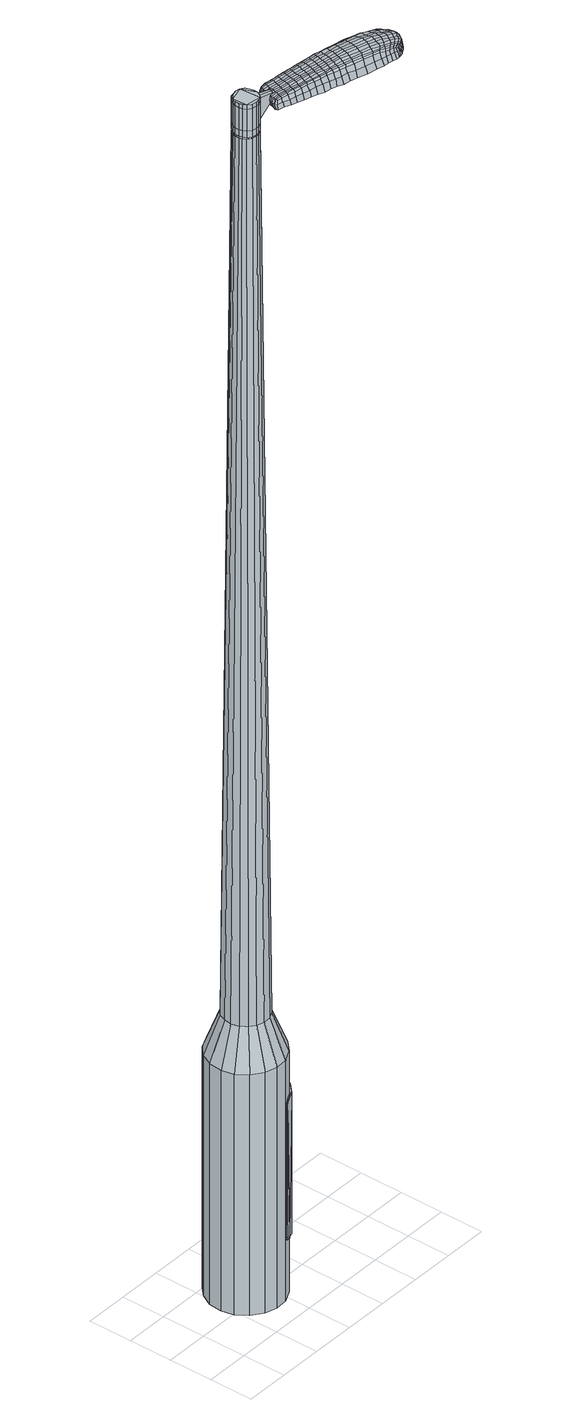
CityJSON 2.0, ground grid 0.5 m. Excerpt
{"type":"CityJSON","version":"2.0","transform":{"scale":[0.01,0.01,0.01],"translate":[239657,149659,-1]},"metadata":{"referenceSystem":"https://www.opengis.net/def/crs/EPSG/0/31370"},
"CityObjects":{
"object1":{"type":"GenericCityObject","attributes":{"cluster":911,"mean_distance_to_centroid":0.305,"new_centroid_x":239657.83,"new_centroid_y":149659.65,"mean_distance_to_camera":20.76,"H1":17.55,"H2":17.34,"Z_final":115.8,"cluster2":-1,"proj_x":239656.59,"proj_y":149664.09,"id_line":44077,"bearing_l":254.37,"distance":4.6,"orientation":"left","G_obj":344.37},"geometry":[{"type":"MultiSurface","lod":"2","boundaries":[[[0,1,2,3]],[[1,4,5,2]],[[4,6,7,5]],[[6,8,9,7]],[[8,10,11,9]],[[10,12,13,11]],[[12,14,15,13]],[[14,16,17,15]],[[16,18,19,17]],[[18,20,21,19]],[[20,22,23,21]],[[22,24,25,23]],[[24,26,27,25]],[[26,28,29,27]],[[28,30,31,29]],[[30,32,33,31]],[[32,34,35,33]],[[34,0,3,35]],[[36,37,38,39]],[[38,40,41,42]],[[41,43,42]],[[42,44,45,46]],[[45,47,46]],[[46,48,49,50]],[[49,51,50]],[[42,46,50,38]],[[50,52,39,38]],[[53,36,39]],[[2,5,7,35]],[[7,9,11,15]],[[11,13,15]],[[15,17,19,23]],[[19,21,23]],[[23,25,27,31]],[[27,29,31]],[[15,23,31,7]],[[31,33,35,7]],[[3,2,35]],[[1,0,54,55]],[[0,34,56,54]],[[34,32,57,56]],[[32,30,58,57]],[[30,28,59,58]],[[28,26,60,59]],[[26,24,61,60]],[[24,22,62,61]],[[22,20,63,62]],[[20,18,64,63]],[[18,16,65,64]],[[16,14,66,65]],[[14,12,67,66]],[[12,10,68,67]],[[10,8,69,68]],[[8,6,70,69]],[[6,4,71,70]],[[4,1,55,71]],[[55,54,72,73]],[[54,56,74,72]],[[56,57,75,74]],[[57,58,76,75]],[[58,59,77,76]],[[59,60,78,77]],[[60,61,79,78]],[[61,62,80,79]],[[62,63,81,80]],[[63,64,82,81]],[[64,65,83,82]],[[65,66,84,83]],[[66,67,85,84]],[[67,68,86,85]],[[68,69,87,86]],[[69,70,88,87]],[[70,71,89,88]],[[71,55,73,89]],[[90,91,92,93]],[[74,94,91,90]],[[75,95,94,74]],[[96,97,95,75]],[[98,99,97,96]],[[100,101,99,98]],[[79,102,101,100]],[[103,104,102,79]],[[105,106,104,103]],[[107,108,106,105]],[[83,109,108,107]],[[84,110,109,83]],[[111,112,110,84]],[[113,114,112,111]],[[115,116,114,113]],[[117,118,116,115]],[[119,120,118,117]],[[93,92,120,119]],[[121,122,123,124]],[[125,121,124,126]],[[127,125,126,128]],[[129,127,128,130]],[[131,129,130,132]],[[133,131,132,134]],[[135,133,134,136]],[[137,135,136,138]],[[139,137,138,140]],[[141,139,140,142]],[[143,141,142,144]],[[145,143,144,146]],[[147,145,146,148]],[[149,147,148,150]],[[151,149,150,152]],[[153,151,152,154]],[[73,72,90,93]],[[72,74,90]],[[76,96,75]],[[76,77,98,96]],[[77,78,100,98]],[[78,79,100]],[[80,103,79]],[[80,81,105,103]],[[81,82,107,105]],[[82,83,107]],[[85,111,84]],[[85,86,113,111]],[[86,87,115,113]],[[87,88,117,115]],[[88,89,119,117]],[[89,73,93,119]],[[155,156,92,91]],[[156,157,120,92]],[[157,158,118,120]],[[158,159,116,118]],[[159,160,114,116]],[[160,161,112,114]],[[161,110,112]],[[162,108,109]],[[162,163,106,108]],[[163,164,104,106]],[[164,102,104]],[[165,101,102]],[[165,166,99,101]],[[166,167,97,99]],[[167,95,97]],[[155,91,94]],[[39,52,153,168]],[[156,155,169,154]],[[53,39,168,122]],[[155,94,123,169]],[[36,53,122,121]],[[94,95,124,123]],[[37,36,121,125]],[[95,167,126,124]],[[38,37,125,127]],[[167,166,128,126]],[[40,38,127,129]],[[166,165,130,128]],[[41,40,129,131]],[[165,102,132,130]],[[43,41,131,133]],[[102,164,134,132]],[[42,43,133,135]],[[164,163,136,134]],[[44,42,135,137]],[[163,162,138,136]],[[45,44,137,139]],[[162,109,140,138]],[[47,45,139,141]],[[109,110,142,140]],[[46,47,141,143]],[[110,161,144,142]],[[48,46,143,145]],[[161,160,146,144]],[[49,48,145,147]],[[160,159,148,146]],[[51,49,147,149]],[[159,158,150,148]],[[50,51,149,151]],[[158,157,152,150]],[[52,50,151,153]],[[157,156,154,152]],[[153,154,170,171]],[[154,169,172,170]],[[169,123,173,172]],[[123,122,174,173]],[[122,168,175,174]],[[168,153,171,175]],[[176,177,178,179]],[[180,176,179,181]],[[176,180,182,183]],[[177,176,183,184]],[[185,186,187,188]],[[189,185,188,190]],[[185,189,191,192]],[[186,185,192,193]],[[194,195,196,197]],[[198,194,197,199]],[[194,198,200,201]],[[195,194,201,202]],[[203,204,205,206]],[[207,203,206,208]],[[203,207,209,210]],[[204,203,210,211]],[[212,213,214,215]],[[216,212,215,217]],[[212,216,218,219]],[[213,212,219,220]],[[221,222,223,224]],[[225,221,224,226]],[[221,225,227,228]],[[222,221,228,229]],[[230,231,232,233]],[[222,230,233,223]],[[230,222,229,234]],[[231,230,234,235]],[[236,237,238,239]],[[231,236,239,232]],[[236,231,235,240]],[[237,236,240,241]],[[242,180,181,243]],[[237,242,243,238]],[[242,237,241,244]],[[180,242,244,182]],[[245,246,247,248]],[[249,245,248,250]],[[245,249,251,252]],[[246,245,252,253]],[[254,255,256,257]],[[246,254,257,247]],[[254,246,253,258]],[[255,254,258,259]],[[260,261,262,263]],[[255,260,263,256]],[[260,255,259,264]],[[261,260,264,265]],[[266,267,268,269]],[[261,266,269,262]],[[266,261,265,270]],[[267,266,270,271]],[[272,177,184,273]],[[267,272,273,268]],[[272,267,271,274]],[[177,272,274,178]],[[275,276,277,278]],[[279,275,278,280]],[[275,279,281,282]],[[276,275,282,283]],[[284,285,286,287]],[[276,284,287,277]],[[284,276,283,288]],[[285,284,288,289]],[[290,291,292,293]],[[285,290,293,286]],[[290,285,289,294]],[[291,290,294,295]],[[296,189,190,297]],[[291,296,297,292]],[[296,291,295,298]],[[189,296,298,191]],[[299,300,301,302]],[[303,299,302,304]],[[299,303,305,306]],[[300,299,306,307]],[[308,309,310,311]],[[300,308,311,301]],[[308,300,307,312]],[[309,308,312,313]],[[314,315,316,317]],[[309,314,317,310]],[[314,309,313,318]],[[315,314,318,319]],[[320,321,322,323]],[[315,320,323,316]],[[320,315,319,324]],[[321,320,324,325]],[[326,186,193,327]],[[321,326,327,322]],[[326,321,325,328]],[[186,326,328,187]],[[329,215,214,330]],[[331,329,330,332]],[[329,331,333,334]],[[215,329,334,217]],[[335,331,332,336]],[[337,335,336,338]],[[335,337,339,340]],[[331,335,340,333]],[[341,337,338,342]],[[343,341,342,344]],[[341,343,345,346]],[[337,341,346,339]],[[347,343,344,348]],[[349,347,348,350]],[[347,349,351,352]],[[343,347,352,345]],[[353,349,350,354]],[[204,353,354,205]],[[353,204,211,355]],[[349,353,355,351]],[[356,357,202,201]],[[358,356,201,200]],[[356,358,359,360]],[[357,356,360,361]],[[362,363,361,360]],[[364,362,360,359]],[[362,364,365,366]],[[363,362,366,367]],[[368,369,367,366]],[[370,368,366,365]],[[368,370,371,372]],[[369,368,372,373]],[[374,375,373,372]],[[376,374,372,371]],[[374,376,209,207]],[[375,374,207,208]],[[377,378,379,380]],[[279,377,380,281]],[[377,279,280,381]],[[378,377,381,382]],[[383,198,199,384]],[[378,383,384,379]],[[383,378,382,385]],[[198,383,385,200]],[[386,387,388,389]],[[225,386,389,227]],[[386,225,226,390]],[[387,386,390,391]],[[392,393,394,395]],[[387,392,395,388]],[[392,387,391,396]],[[393,392,396,397]],[[398,195,202,399]],[[393,398,399,394]],[[398,393,397,400]],[[195,398,400,196]],[[401,402,403,404]],[[183,401,404,184]],[[401,183,182,405]],[[402,401,405,406]],[[407,408,409,410]],[[402,407,410,403]],[[407,402,406,411]],[[408,407,411,412]],[[413,206,205,414]],[[408,413,414,409]],[[413,408,412,415]],[[206,413,415,208]],[[416,417,418,419]],[[188,416,419,190]],[[416,188,187,420]],[[417,416,420,421]],[[422,210,209,423]],[[417,422,423,418]],[[422,417,421,424]],[[210,422,424,211]],[[425,426,427,428]],[[303,425,428,305]],[[425,303,304,429]],[[426,425,429,430]],[[431,216,217,432]],[[426,431,432,427]],[[431,426,430,433]],[[216,431,433,218]],[[434,435,436,437]],[[249,434,437,251]],[[434,249,250,438]],[[435,434,438,439]],[[440,441,442,443]],[[435,440,443,436]],[[440,435,439,444]],[[441,440,444,445]],[[446,213,220,447]],[[441,446,447,442]],[[446,441,445,448]],[[213,446,448,214]],[[449,450,439,438]],[[248,449,438,250]],[[449,248,247,451]],[[450,449,451,452]],[[453,454,445,444]],[[450,453,444,439]],[[453,450,452,455]],[[454,453,455,456]],[[457,330,214,448]],[[454,457,448,445]],[[457,454,456,458]],[[330,457,458,332]],[[459,460,461,462]],[[306,459,462,307]],[[459,306,305,428]],[[460,459,428,427]],[[463,334,333,464]],[[460,463,464,461]],[[463,460,427,432]],[[334,463,432,217]],[[465,466,452,451]],[[257,465,451,247]],[[465,257,256,467]],[[466,465,467,468]],[[469,470,456,455]],[[466,469,455,452]],[[469,466,468,471]],[[470,469,471,472]],[[473,336,332,458]],[[470,473,458,456]],[[473,470,472,474]],[[336,473,474,338]],[[475,476,477,478]],[[312,475,478,313]],[[475,312,307,462]],[[476,475,462,461]],[[479,340,339,480]],[[476,479,480,477]],[[479,476,461,464]],[[340,479,464,333]],[[481,482,468,467]],[[263,481,467,256]],[[481,263,262,483]],[[482,481,483,484]],[[485,486,472,471]],[[482,485,471,468]],[[485,482,484,487]],[[486,485,487,488]],[[489,342,338,474]],[[486,489,474,472]],[[489,486,488,490]],[[342,489,490,344]],[[491,492,493,494]],[[318,491,494,319]],[[491,318,313,478]],[[492,491,478,477]],[[495,346,345,496]],[[492,495,496,493]],[[495,492,477,480]],[[346,495,480,339]],[[497,498,484,483]],[[269,497,483,262]],[[497,269,268,499]],[[498,497,499,500]],[[501,502,488,487]],[[498,501,487,484]],[[501,498,500,503]],[[502,501,503,504]],[[505,348,344,490]],[[502,505,490,488]],[[505,502,504,506]],[[348,505,506,350]],[[507,508,509,510]],[[324,507,510,325]],[[507,324,319,494]],[[508,507,494,493]],[[511,352,351,512]],[[508,511,512,509]],[[511,508,493,496]],[[352,511,496,345]],[[513,514,500,499]],[[273,513,499,268]],[[513,273,184,404]],[[514,513,404,403]],[[515,516,504,503]],[[514,515,503,500]],[[515,514,403,410]],[[516,515,410,409]],[[517,354,350,506]],[[516,517,506,504]],[[517,516,409,414]],[[354,517,414,205]],[[518,519,421,420]],[[328,518,420,187]],[[518,328,325,510]],[[519,518,510,509]],[[520,355,211,424]],[[519,520,424,421]],[[520,519,509,512]],[[355,520,512,351]],[[521,522,382,381]],[[278,521,381,280]],[[521,278,277,523]],[[522,521,523,524]],[[525,358,200,385]],[[522,525,385,382]],[[525,522,524,526]],[[358,525,526,359]],[[527,528,529,530]],[[228,527,530,229]],[[527,228,227,389]],[[528,527,389,388]],[[531,532,533,534]],[[528,531,534,529]],[[531,528,388,395]],[[532,531,395,394]],[[535,357,361,536]],[[532,535,536,533]],[[535,532,394,399]],[[357,535,399,202]],[[537,538,524,523]],[[287,537,523,277]],[[537,287,286,539]],[[538,537,539,540]],[[541,364,359,526]],[[538,541,526,524]],[[541,538,540,542]],[[364,541,542,365]],[[543,544,545,546]],[[234,543,546,235]],[[543,234,229,530]],[[544,543,530,529]],[[547,548,549,550]],[[544,547,550,545]],[[547,544,529,534]],[[548,547,534,533]],[[551,363,367,552]],[[548,551,552,549]],[[551,548,533,536]],[[363,551,536,361]],[[553,554,540,539]],[[293,553,539,286]],[[553,293,292,555]],[[554,553,555,556]],[[557,370,365,542]],[[554,557,542,540]],[[557,554,556,558]],[[370,557,558,371]],[[559,560,561,562]],[[240,559,562,241]],[[559,240,235,546]],[[560,559,546,545]],[[563,564,565,566]],[[560,563,566,561]],[[563,560,545,550]],[[564,563,550,549]],[[567,369,373,568]],[[564,567,568,565]],[[567,564,549,552]],[[369,567,552,367]],[[569,570,556,555]],[[297,569,555,292]],[[569,297,190,419]],[[570,569,419,418]],[[571,376,371,558]],[[570,571,558,556]],[[571,570,418,423]],[[376,571,423,209]],[[572,573,406,405]],[[244,572,405,182]],[[572,244,241,562]],[[573,572,562,561]],[[574,575,412,411]],[[573,574,411,406]],[[574,573,561,566]],[[575,574,566,565]],[[576,375,208,415]],[[575,576,415,412]],[[576,575,565,568]],[[375,576,568,373]],[[577,578,579,580]],[[580,579,581,582]],[[583,581,579,584]],[[584,579,578,585]],[[586,587,588,589]],[[589,588,590,591]],[[592,590,588,593]],[[593,588,587,594]],[[595,596,597,598]],[[598,597,599,600]],[[601,599,597,602]],[[602,597,596,603]],[[604,605,606,607]],[[607,606,608,609]],[[610,608,606,611]],[[611,606,605,612]],[[613,614,615,616]],[[616,615,617,618]],[[619,617,615,620]],[[620,615,614,621]],[[622,623,624,625]],[[625,624,626,627]],[[628,626,624,629]],[[629,624,623,630]],[[631,632,633,634]],[[634,633,623,622]],[[630,623,633,635]],[[635,633,632,636]],[[637,638,639,640]],[[640,639,632,631]],[[636,632,639,641]],[[641,639,638,642]],[[582,581,643,644]],[[644,643,638,637]],[[642,638,643,645]],[[645,643,581,583]],[[646,647,648,649]],[[649,648,650,651]],[[652,650,648,653]],[[653,648,647,654]],[[655,656,657,658]],[[658,657,647,646]],[[654,647,657,659]],[[659,657,656,660]],[[661,662,663,664]],[[664,663,656,655]],[[660,656,663,665]],[[665,663,662,666]],[[667,668,669,670]],[[670,669,662,661]],[[666,662,669,671]],[[671,669,668,672]],[[585,578,673,674]],[[674,673,668,667]],[[672,668,673,675]],[[675,673,578,577]],[[676,677,678,679]],[[679,678,680,681]],[[682,680,678,683]],[[683,678,677,684]],[[685,686,687,688]],[[688,687,677,676]],[[684,677,687,689]],[[689,687,686,690]],[[691,692,693,694]],[[694,693,686,685]],[[690,686,693,695]],[[695,693,692,696]],[[591,590,697,698]],[[698,697,692,691]],[[696,692,697,699]],[[699,697,590,592]],[[700,701,702,703]],[[703,702,704,705]],[[706,704,702,707]],[[707,702,701,708]],[[709,710,711,712]],[[712,711,701,700]],[[708,701,711,713]],[[713,711,710,714]],[[715,716,717,718]],[[718,717,710,709]],[[714,710,717,719]],[[719,717,716,720]],[[721,722,723,724]],[[724,723,716,715]],[[720,716,723,725]],[[725,723,722,726]],[[594,587,727,728]],[[728,727,722,721]],[[726,722,727,729]],[[729,727,587,586]],[[613,616,730,731]],[[731,730,732,733]],[[734,732,730,174]],[[174,730,616,618]],[[733,732,735,736]],[[736,735,737,738]],[[739,737,735,740]],[[740,735,732,734]],[[738,737,741,742]],[[742,741,743,744]],[[745,743,741,746]],[[746,741,737,739]],[[744,743,747,748]],[[748,747,749,750]],[[751,749,747,752]],[[752,747,743,745]],[[750,749,753,754]],[[754,753,605,604]],[[612,605,753,755]],[[755,753,749,751]],[[603,756,757,602]],[[602,757,758,601]],[[759,758,757,760]],[[760,757,756,761]],[[761,762,763,760]],[[760,763,764,759]],[[765,764,763,766]],[[766,763,762,767]],[[767,768,769,766]],[[766,769,770,765]],[[771,770,769,772]],[[772,769,768,773]],[[773,774,775,772]],[[772,775,776,771]],[[610,776,775,608]],[[608,775,774,609]],[[777,778,779,780]],[[780,779,680,682]],[[681,680,779,781]],[[781,779,778,782]],[[600,599,783,784]],[[784,783,778,777]],[[782,778,783,785]],[[785,783,599,601]],[[786,787,788,789]],[[789,788,626,628]],[[627,626,788,790]],[[790,788,787,791]],[[792,793,794,795]],[[795,794,787,786]],[[791,787,794,796]],[[796,794,793,797]],[[603,596,798,799]],[[799,798,793,792]],[[797,793,798,800]],[[800,798,596,595]],[[801,802,803,804]],[[804,803,584,585]],[[583,584,803,805]],[[805,803,802,806]],[[807,808,809,810]],[[810,809,802,801]],[[806,802,809,811]],[[811,809,808,812]],[[604,607,813,814]],[[814,813,808,807]],[[812,808,813,815]],[[815,813,607,609]],[[816,817,818,819]],[[819,818,589,591]],[[586,589,818,820]],[[820,818,817,821]],[[610,611,822,823]],[[823,822,817,816]],[[821,817,822,824]],[[824,822,611,612]],[[825,826,827,828]],[[828,827,704,706]],[[705,704,827,829]],[[829,827,826,830]],[[618,617,831,832]],[[832,831,826,825]],[[830,826,831,833]],[[833,831,617,619]],[[834,835,650,836]],[[836,650,652]],[[651,650,837]],[[837,650,835,838]],[[839,840,841,842]],[[842,841,835,834]],[[838,835,841,843]],[[843,841,840,844]],[[621,614,845,846]],[[846,845,840,839]],[[844,840,845,847]],[[847,845,614,613]],[[838,848,849,837]],[[837,849,649,651]],[[646,649,849,850]],[[850,849,848,851]],[[844,852,853,843]],[[843,853,848,838]],[[851,848,853,854]],[[854,853,852,855]],[[613,731,856,847]],[[847,856,852,844]],[[855,852,856,857]],[[857,856,731,733]],[[858,859,860,861]],[[861,860,707,708]],[[706,707,860,828]],[[828,860,859,825]],[[734,174,862,863]],[[863,862,859,858]],[[825,859,862,832]],[[832,862,174,618]],[[851,864,850]],[[850,864,658,646]],[[655,658,864,865]],[[865,864,866]],[[855,867,868,854]],[[854,868,864,851]],[[866,864,868,869]],[[869,868,867,870]],[[733,736,871,857]],[[857,871,867,855]],[[870,867,871,872]],[[872,871,736,738]],[[873,874,875,876]],[[876,875,713,714]],[[708,713,875,861]],[[861,875,874,858]],[[739,740,877,878]],[[878,877,874,873]],[[858,874,877,863]],[[863,877,740,734]],[[866,879,880,865]],[[865,880,664,655]],[[661,664,880,881]],[[881,880,879,882]],[[870,883,884,869]],[[869,884,879,866]],[[882,879,884,885]],[[885,884,883,886]],[[738,742,887,872]],[[872,887,883,870]],[[886,883,887,888]],[[888,887,742,744]],[[889,890,891,892]],[[892,891,719,720]],[[714,719,891,876]],[[876,891,890,873]],[[745,746,893,894]],[[894,893,890,889]],[[873,890,893,878]],[[878,893,746,739]],[[882,895,896,881]],[[881,896,670,661]],[[667,670,896,897]],[[897,896,895,898]],[[886,899,900,885]],[[885,900,895,882]],[[898,895,900,901]],[[901,900,899,902]],[[744,748,903,888]],[[888,903,899,886]],[[902,899,903,904]],[[904,903,748,750]],[[905,906,907,908]],[[908,907,725,726]],[[720,725,907,892]],[[892,907,906,889]],[[751,752,909,910]],[[910,909,906,905]],[[889,906,909,894]],[[894,909,752,745]],[[898,911,912,897]],[[897,912,674,667]],[[585,674,912,804]],[[804,912,911,801]],[[902,913,914,901]],[[901,914,911,898]],[[801,911,914,810]],[[810,914,913,807]],[[750,754,915,904]],[[904,915,913,902]],[[807,913,915,814]],[[814,915,754,604]],[[821,916,917,820]],[[820,917,729,586]],[[726,729,917,908]],[[908,917,916,905]],[[612,755,918,824]],[[824,918,916,821]],[[905,916,918,910]],[[910,918,755,751]],[[782,919,920,781]],[[781,920,679,681]],[[676,679,920,921]],[[921,920,919,922]],[[601,758,923,785]],[[785,923,919,782]],[[922,919,923,924]],[[924,923,758,759]],[[925,926,927,928]],[[928,927,629,630]],[[628,629,927,789]],[[789,927,926,786]],[[929,930,931,932]],[[932,931,926,925]],[[786,926,931,795]],[[795,931,930,792]],[[761,756,933,934]],[[934,933,930,929]],[[792,930,933,799]],[[799,933,756,603]],[[922,935,936,921]],[[921,936,688,676]],[[685,688,936,937]],[[937,936,935,938]],[[759,764,939,924]],[[924,939,935,922]],[[938,935,939,940]],[[940,939,764,765]],[[941,942,943,944]],[[944,943,635,636]],[[630,635,943,928]],[[928,943,942,925]],[[945,946,947,948]],[[948,947,942,941]],[[925,942,947,932]],[[932,947,946,929]],[[767,762,949,950]],[[950,949,946,945]],[[929,946,949,934]],[[934,949,762,761]],[[938,951,952,937]],[[937,952,694,685]],[[691,694,952,953]],[[953,952,951,954]],[[765,770,955,940]],[[940,955,951,938]],[[954,951,955,956]],[[956,955,770,771]],[[957,958,959,960]],[[960,959,641,642]],[[636,641,959,944]],[[944,959,958,941]],[[961,962,963,964]],[[964,963,958,957]],[[941,958,963,948]],[[948,963,962,945]],[[773,768,965,966]],[[966,965,962,961]],[[945,962,965,950]],[[950,965,768,767]],[[954,967,968,953]],[[953,968,698,691]],[[591,698,968,819]],[[819,968,967,816]],[[771,776,969,956]],[[956,969,967,954]],[[816,967,969,823]],[[823,969,776,610]],[[806,970,971,805]],[[805,971,645,583]],[[642,645,971,960]],[[960,971,970,957]],[[812,972,973,811]],[[811,973,970,806]],[[957,970,973,964]],[[964,973,972,961]],[[609,774,974,815]],[[815,974,972,812]],[[961,972,974,966]],[[966,974,774,773]],[[577,580,179,178]],[[580,582,181,179]],[[592,593,192,191]],[[593,594,193,192]],[[595,598,197,196]],[[598,600,199,197]],[[619,620,219,218]],[[620,621,220,219]],[[622,625,224,223]],[[625,627,226,224]],[[631,634,233,232]],[[634,622,223,233]],[[637,640,239,238]],[[640,631,232,239]],[[582,644,243,181]],[[644,637,238,243]],[[652,653,252,251]],[[653,654,253,252]],[[654,659,258,253]],[[659,660,259,258]],[[660,665,264,259]],[[665,666,265,264]],[[666,671,270,265]],[[671,672,271,270]],[[672,675,274,271]],[[675,577,178,274]],[[682,683,282,281]],[[683,684,283,282]],[[684,689,288,283]],[[689,690,289,288]],[[690,695,294,289]],[[695,696,295,294]],[[696,699,298,295]],[[699,592,191,298]],[[700,703,302,301]],[[703,705,304,302]],[[709,712,311,310]],[[712,700,301,311]],[[715,718,317,316]],[[718,709,310,317]],[[721,724,323,322]],[[724,715,316,323]],[[594,728,327,193]],[[728,721,322,327]],[[777,780,380,379]],[[780,682,281,380]],[[600,784,384,199]],[[784,777,379,384]],[[627,790,390,226]],[[790,791,391,390]],[[791,796,396,391]],[[796,797,397,396]],[[797,800,400,397]],[[800,595,196,400]],[[705,829,429,304]],[[829,830,430,429]],[[830,833,433,430]],[[833,619,218,433]],[[834,836,437,436]],[[836,652,251,437]],[[839,842,443,442]],[[842,834,436,443]],[[621,846,447,220]],[[846,839,442,447]],[[975,976,977,978]],[[979,980,978,977]],[[981,982,983,984]],[[985,986,987,988]],[[976,989,990,977]],[[991,979,977,990]],[[992,981,984,993]],[[994,995,986,985]],[[989,996,997,990]],[[997,998,991,990]],[[999,992,993,1000]],[[1001,995,994,1002]],[[996,1003,1004,997]],[[1004,1005,998,997]],[[1006,999,1000,1007]],[[1008,1001,1002,1009]],[[1010,1011,1012,1013]],[[1014,1015,1011,1010]],[[1014,1016,1017,1015]],[[1016,1018,1019,1017]],[[1020,1021,1022,1023]],[[1024,1025,1021,1020]],[[1026,1027,1025,1024]],[[1028,1029,1027,1026]],[[1023,1012,1011,1020]],[[1020,1011,1015,1024]],[[1015,1017,1026,1024]],[[1017,1019,1028,1026]],[[984,983,980,979]],[[993,984,979,991]],[[998,1000,993,991]],[[1005,1007,1000,998]],[[985,988,982,981]],[[994,985,981,992]],[[1002,994,992,999]],[[1009,1002,999,1006]],[[986,1010,1013,987]],[[995,1014,1010,986]],[[1016,1014,995,1001]],[[1018,1016,1001,1008]],[[1030,1031,1032,1033]],[[1032,1034,1035,1036]],[[1032,1036,1037,1038]],[[1032,1038,1033]],[[1039,1030,1033,1040]],[[1041,1040,1033,1042]],[[1043,1042,1033]],[[1044,1032,1031,1045]],[[1046,1044,1045,1047]],[[1048,1046,1047,1049]],[[1050,1048,1049,1051]],[[1052,1050,1051,1053]],[[1053,1054,1055,1056]],[[1053,1056,1057,1058]],[[1053,1058,1059,1060]],[[1059,1061,1062,1063]],[[1059,1063,1064,1065]],[[1059,1065,1060]],[[1053,1060,1052]],[[1066,1067,1031,1030]],[[1068,1069,1034,1032]],[[1070,1071,1043,1033]],[[1067,1072,1045,1031]],[[1073,1068,1032,1044]],[[1072,1074,1047,1045]],[[1075,1073,1044,1046]],[[1074,1076,1049,1047]],[[1077,1075,1046,1048]],[[1076,1078,1051,1049]],[[1079,1077,1048,1050]],[[1078,1080,1053,1051]],[[1081,1079,1050,1052]],[[1080,1082,1054,1053]],[[1083,1084,1061,1059]],[[1085,1081,1052,1060]],[[1055,1054,1082,1086]],[[1056,1055,1086,1087]],[[1057,1056,1087,1088]],[[1058,1057,1088,1089]],[[1059,1058,1089,1083]],[[1090,1066,1030,1039]],[[1091,1090,1039,1040]],[[1092,1091,1040,1041]],[[1093,1092,1041,1042]],[[1071,1093,1042,1043]],[[1035,1034,1069,1094]],[[1062,1061,1084,1095]],[[1036,1035,1094,1096]],[[1037,1036,1096,1097]],[[1038,1037,1097,1098]],[[1033,1038,1098,1070]],[[1063,1062,1095,1099]],[[1064,1063,1099,1100]],[[1065,1064,1100,1101]],[[1060,1065,1101,1085]]]}]}
},
"vertices":[
[126,55,384],[119,42,384],[119,42,96],[126,55,96],[109,32,384],[109,32,96],[95,25,384],[95,25,96],[81,24,384],[81,24,96],[67,28,384],[67,28,96],[55,37,384],[55,37,96],[46,49,384],[46,49,96],[43,63,384],[43,63,96],[44,78,384],[44,78,96],[51,91,384],[51,91,96],[61,101,384],[61,101,96],[74,107,384],[74,107,96],[89,109,384],[89,109,96],[103,105,384],[103,105,96],[115,96,384],[115,96,96],[124,84,384],[124,84,96],[127,70,384],[127,70,96],[97,72,1524],[95,76,1524],[91,79,1524],[98,63,1524],[86,80,1524],[82,79,1524],[74,74,1524],[77,78,1524],[72,70,1524],[72,65,1524],[75,57,1524],[73,61,1524],[79,54,1524],[84,53,1524],[93,55,1524],[88,53,1524],[96,59,1524],[98,67,1524],[109,60,429],[105,52,429],[110,68,429],[108,77,429],[103,84,429],[96,89,429],[87,92,429],[79,91,429],[71,87,429],[64,81,429],[61,73,429],[60,65,429],[62,56,429],[67,49,429],[74,44,429],[82,41,429],[91,42,429],[99,46,429],[98,63,1483],[96,59,1483],[98,67,1483],[97,72,1483],[95,76,1483],[91,79,1483],[86,80,1483],[82,79,1483],[77,78,1483],[74,74,1483],[72,70,1483],[72,65,1483],[73,61,1483],[75,57,1483],[79,54,1483],[84,53,1483],[88,53,1483],[93,55,1483],[97,63,1483],[97,63,1485],[95,59,1485],[95,59,1483],[98,67,1485],[97,72,1485],[94,75,1483],[94,75,1485],[91,78,1483],[91,78,1485],[86,79,1483],[86,79,1485],[82,79,1485],[78,77,1483],[78,77,1485],[75,74,1483],[75,74,1485],[73,70,1483],[73,70,1485],[72,65,1485],[73,61,1485],[76,57,1483],[76,57,1485],[79,55,1483],[79,55,1485],[84,54,1483],[84,54,1485],[88,54,1483],[88,54,1485],[92,56,1483],[92,56,1485],[97,72,1519],[98,67,1519],[98,67,1493],[97,72,1493],[95,76,1519],[95,76,1493],[91,79,1519],[91,79,1493],[86,80,1519],[86,80,1493],[82,79,1519],[82,79,1493],[77,78,1519],[77,78,1493],[74,74,1519],[74,74,1493],[72,70,1519],[72,70,1493],[72,65,1519],[72,65,1493],[73,61,1519],[73,61,1493],[75,57,1519],[75,57,1493],[79,54,1519],[79,54,1493],[84,53,1519],[84,53,1493],[88,53,1519],[88,53,1493],[93,55,1519],[93,55,1493],[96,59,1519],[96,59,1493],[98,63,1485],[96,59,1485],[93,55,1485],[88,53,1485],[84,53,1485],[79,54,1485],[75,57,1485],[72,70,1485],[74,74,1485],[77,78,1485],[86,80,1485],[91,79,1485],[95,76,1485],[98,63,1519],[98,63,1493],[115,55,1513],[115,55,1518],[116,58,1513],[117,61,1513],[117,61,1518],[116,58,1518],[182,19,1519],[175,21,1518],[176,19,1509],[183,17,1510],[190,16,1519],[191,15,1510],[190,18,1526],[181,21,1525],[175,23,1525],[193,56,1519],[186,58,1518],[184,56,1525],[191,55,1525],[201,54,1519],[200,53,1526],[203,55,1510],[194,57,1510],[187,59,1509],[259,19,1519],[257,16,1519],[258,16,1513],[259,19,1513],[259,24,1519],[259,23,1513],[257,24,1524],[257,20,1524],[256,16,1524],[187,39,1530],[180,41,1529],[179,38,1529],[186,36,1530],[196,37,1531],[195,34,1531],[197,41,1530],[188,43,1530],[181,45,1529],[109,61,1512],[109,58,1512],[110,58,1517],[111,60,1517],[110,64,1512],[111,63,1517],[111,64,1506],[110,61,1506],[109,58,1506],[239,4,1519],[236,5,1519],[237,3,1512],[240,3,1512],[242,4,1518],[242,3,1512],[241,5,1522],[239,6,1523],[236,6,1524],[231,6,1519],[226,7,1519],[227,5,1512],[232,4,1512],[231,7,1524],[226,8,1525],[220,8,1519],[212,10,1519],[213,8,1511],[221,6,1511],[220,10,1526],[212,12,1526],[201,13,1519],[202,11,1510],[201,15,1526],[112,43,1513],[119,40,1513],[119,42,1518],[112,44,1517],[107,45,1512],[108,46,1516],[107,44,1506],[113,42,1507],[120,39,1507],[126,38,1514],[133,35,1515],[133,37,1520],[126,39,1519],[127,37,1507],[134,34,1507],[141,33,1515],[148,31,1516],[147,32,1522],[140,35,1521],[141,31,1508],[148,29,1508],[155,28,1517],[162,26,1517],[161,28,1524],[154,30,1523],[155,26,1508],[162,24,1509],[168,23,1518],[168,25,1524],[169,22,1509],[250,39,1519],[247,40,1519],[246,39,1524],[249,37,1523],[252,37,1518],[251,37,1522],[253,38,1512],[251,40,1512],[248,41,1512],[242,42,1519],[237,44,1519],[236,42,1525],[241,40,1524],[244,43,1512],[238,45,1512],[231,46,1519],[224,48,1519],[222,47,1526],[230,44,1526],[233,47,1511],[225,49,1511],[212,51,1519],[211,50,1526],[214,52,1510],[120,72,1513],[128,70,1513],[129,71,1507],[122,73,1507],[115,73,1512],[116,74,1506],[116,72,1516],[119,71,1517],[127,70,1518],[135,69,1514],[143,67,1515],[144,68,1507],[136,70,1507],[134,68,1519],[141,66,1520],[150,66,1515],[157,64,1516],[159,65,1508],[151,67,1508],[149,65,1521],[156,63,1522],[164,62,1517],[172,61,1517],[173,62,1509],[166,64,1508],[163,61,1523],[170,60,1524],[179,59,1518],[180,60,1509],[177,58,1524],[116,59,1519],[115,57,1519],[123,57,1520],[122,54,1520],[124,60,1520],[116,62,1519],[130,55,1522],[129,52,1522],[137,53,1523],[137,50,1523],[138,56,1523],[131,58,1521],[144,51,1524],[144,48,1524],[152,49,1525],[151,46,1525],[152,52,1525],[145,54,1524],[159,47,1526],[158,44,1526],[166,45,1527],[165,42,1527],[167,48,1527],[160,50,1526],[173,43,1528],[172,40,1528],[174,47,1528],[254,21,1527],[253,17,1527],[254,25,1526],[250,26,1527],[250,22,1528],[249,18,1528],[244,24,1529],[243,20,1529],[244,28,1528],[237,30,1530],[237,26,1530],[236,22,1530],[230,28,1531],[228,24,1531],[230,32,1530],[222,34,1531],[221,30,1531],[220,26,1531],[208,33,1531],[207,30,1531],[209,37,1531],[254,36,1518],[255,33,1519],[256,34,1513],[255,37,1513],[252,35,1523],[254,33,1523],[257,29,1519],[258,29,1513],[256,29,1524],[244,5,1518],[247,6,1518],[246,7,1523],[243,6,1523],[245,3,1513],[247,5,1513],[250,7,1519],[253,10,1519],[252,10,1524],[249,8,1523],[251,7,1513],[254,9,1513],[256,13,1519],[254,13,1524],[257,12,1513],[182,22,1528],[182,24,1528],[175,26,1528],[175,25,1527],[190,20,1528],[191,21,1529],[183,27,1529],[184,30,1530],[177,32,1529],[176,29,1528],[192,24,1529],[193,27,1530],[185,33,1530],[178,35,1529],[194,30,1531],[191,53,1528],[190,51,1529],[199,49,1529],[199,51,1528],[184,55,1527],[183,53,1528],[189,47,1529],[198,45,1530],[182,49,1528],[113,72,1512],[112,70,1512],[113,70,1517],[114,71,1517],[114,73,1506],[113,71,1506],[111,67,1512],[112,67,1517],[112,68,1506],[105,47,1512],[106,48,1512],[106,47,1506],[106,46,1506],[107,47,1517],[107,48,1517],[106,51,1512],[107,53,1512],[108,52,1506],[107,50,1506],[108,51,1517],[108,53,1517],[108,56,1512],[109,55,1506],[109,56,1517],[112,45,1519],[112,47,1519],[119,43,1520],[119,45,1520],[113,49,1519],[114,52,1519],[120,47,1520],[121,49,1520],[114,54,1519],[121,52,1520],[119,70,1519],[118,68,1519],[126,66,1520],[126,68,1520],[117,65,1519],[125,63,1520],[126,41,1521],[127,42,1521],[133,38,1522],[134,40,1522],[127,45,1521],[128,47,1521],[134,42,1522],[135,45,1523],[129,50,1522],[136,48,1523],[133,67,1521],[133,65,1521],[140,63,1522],[141,65,1522],[132,61,1521],[139,60,1522],[140,36,1523],[141,38,1523],[147,34,1524],[148,35,1524],[141,40,1523],[142,43,1524],[148,38,1525],[149,41,1525],[143,46,1524],[150,43,1525],[148,63,1523],[147,61,1523],[155,60,1524],[155,62,1524],[146,58,1524],[154,56,1525],[154,31,1525],[155,33,1525],[161,29,1526],[162,31,1526],[155,36,1526],[156,39,1526],[162,33,1527],[163,36,1527],[157,41,1526],[164,39,1527],[162,60,1525],[162,58,1525],[169,56,1526],[170,58,1526],[161,54,1526],[168,52,1527],[168,27,1527],[169,29,1527],[169,31,1527],[170,34,1528],[171,37,1528],[177,57,1527],[176,54,1527],[175,51,1528],[250,36,1525],[251,34,1525],[247,37,1526],[248,35,1526],[253,29,1526],[249,31,1527],[241,6,1525],[243,7,1525],[240,8,1526],[237,7,1525],[246,9,1525],[249,11,1526],[245,12,1527],[242,10,1526],[251,14,1526],[247,15,1527],[242,39,1526],[243,37,1527],[236,41,1527],[237,39,1528],[244,32,1528],[237,34,1529],[232,8,1526],[234,9,1527],[228,11,1528],[227,9,1527],[237,11,1527],[239,14,1528],[232,15,1529],[230,13,1528],[241,17,1528],[234,19,1530],[230,43,1528],[230,41,1529],[222,45,1528],[222,43,1529],[230,36,1529],[222,39,1530],[220,11,1528],[222,12,1528],[214,14,1529],[213,13,1528],[224,14,1529],[226,17,1530],[217,20,1530],[215,17,1530],[227,21,1530],[218,23,1531],[211,48,1529],[211,46,1529],[210,42,1530],[201,16,1528],[202,18,1529],[204,20,1530],[205,23,1530],[206,27,1531],[177,21,1509],[176,23,1518],[183,21,1518],[183,19,1509],[191,18,1519],[192,16,1510],[190,20,1525],[182,23,1525],[175,25,1525],[184,55,1525],[185,56,1518],[192,54,1518],[191,53,1525],[201,52,1519],[199,51,1525],[202,53,1510],[194,55,1509],[187,57,1509],[256,16,1513],[255,17,1519],[256,20,1519],[257,20,1513],[256,23,1519],[257,23,1513],[255,24,1524],[255,20,1524],[254,17,1524],[180,38,1528],[180,41,1528],[187,39,1529],[187,36,1529],[196,37,1529],[195,34,1529],[197,40,1529],[188,42,1529],[181,44,1528],[112,57,1516],[111,58,1512],[112,60,1512],[112,60,1516],[112,63,1512],[113,63,1516],[113,63,1506],[112,60,1506],[112,57,1506],[237,5,1512],[236,7,1519],[239,6,1518],[240,5,1512],[241,6,1518],[242,5,1512],[241,7,1522],[239,8,1523],[236,8,1523],[227,7,1512],[226,9,1519],[232,8,1519],[232,6,1512],[232,9,1524],[226,10,1525],[214,10,1511],[213,12,1519],[220,10,1519],[221,8,1511],[220,11,1525],[213,13,1526],[202,15,1519],[203,13,1510],[202,17,1526],[120,44,1518],[120,42,1513],[113,45,1513],[113,46,1517],[108,47,1512],[109,47,1515],[109,45,1506],[114,43,1506],[121,41,1507],[134,39,1520],[134,37,1514],[127,40,1514],[127,41,1519],[128,38,1507],[135,36,1507],[148,34,1522],[148,32,1516],[141,35,1515],[141,36,1521],[142,33,1508],[149,31,1508],[162,29,1523],[162,28,1517],[155,30,1516],[155,32,1522],[156,28,1508],[163,26,1508],[169,25,1517],[169,27,1524],[170,24,1509],[245,37,1523],[246,38,1519],[249,37,1518],[248,36,1523],[251,36,1518],[250,35,1522],[252,37,1512],[250,38,1512],[247,39,1512],[235,41,1525],[236,42,1519],[241,40,1519],[241,39,1524],[243,41,1512],[238,43,1512],[222,45,1526],[223,46,1519],[230,44,1519],[229,43,1525],[232,45,1511],[225,47,1511],[212,49,1519],[211,48,1526],[214,50,1510],[129,69,1507],[127,69,1513],[120,70,1513],[121,71,1506],[115,71,1512],[116,72,1506],[116,70,1515],[119,69,1517],[127,68,1518],[144,66,1507],[142,65,1514],[135,67,1514],[136,68,1507],[134,66,1519],[141,64,1520],[158,63,1508],[157,62,1516],[149,64,1515],[151,65,1508],[148,63,1521],[156,61,1522],[173,60,1508],[171,59,1517],[164,61,1516],[166,62,1508],[163,59,1522],[170,58,1523],[178,57,1517],[180,58,1509],[177,56,1524],[117,59,1518],[116,56,1518],[123,57,1519],[123,54,1519],[124,60,1519],[131,55,1520],[130,52,1520],[138,53,1521],[137,50,1521],[139,56,1521],[131,58,1520],[145,51,1523],[144,48,1523],[152,49,1524],[151,46,1524],[153,52,1524],[146,54,1523],[159,47,1525],[158,44,1525],[166,45,1526],[166,42,1526],[167,48,1526],[160,50,1525],[173,43,1527],[173,40,1527],[174,46,1527],[252,18,1526],[253,21,1526],[253,24,1525],[249,26,1526],[249,22,1526],[248,19,1526],[242,20,1528],[243,24,1528],[243,27,1527],[237,29,1528],[236,26,1529],[235,22,1529],[228,24,1530],[229,28,1530],[230,31,1529],[221,34,1530],[221,30,1530],[220,27,1530],[207,30,1530],[208,33,1530],[209,37,1530],[254,33,1513],[253,32,1518],[252,35,1518],[253,36,1512],[251,34,1523],[252,32,1523],[255,28,1519],[256,28,1513],[254,28,1523],[245,8,1523],[246,7,1518],[243,7,1518],[242,8,1523],[244,5,1512],[246,6,1512],[250,12,1523],[252,11,1519],[249,9,1519],[248,10,1523],[249,8,1513],[252,11,1513],[254,14,1519],[252,14,1524],[255,13,1513],[176,27,1527],[183,25,1527],[182,24,1527],[176,26,1526],[190,21,1527],[191,22,1528],[178,32,1528],[185,30,1528],[184,27,1528],[177,29,1527],[192,25,1528],[193,28,1529],[186,33,1529],[179,35,1528],[194,31,1529],[199,48,1528],[190,50,1527],[190,52,1527],[199,50,1527],[184,54,1526],[183,52,1527],[189,47,1528],[198,44,1528],[182,48,1527],[115,69,1516],[114,70,1512],[114,71,1512],[115,70,1516],[115,72,1506],[115,70,1506],[113,67,1512],[114,66,1516],[114,67,1506],[109,47,1506],[108,48,1512],[108,46,1506],[109,47,1516],[109,48,1516],[110,52,1506],[109,53,1512],[109,50,1512],[109,49,1506],[110,50,1516],[110,53,1516],[110,55,1512],[111,55,1506],[111,55,1516],[113,47,1518],[113,46,1518],[120,44,1519],[120,45,1519],[115,51,1518],[114,49,1518],[121,47,1519],[121,49,1519],[115,54,1518],[122,52,1519],[126,66,1519],[119,68,1518],[119,69,1518],[126,67,1519],[118,65,1518],[125,63,1519],[127,42,1520],[134,39,1521],[134,40,1521],[128,47,1520],[128,45,1520],[135,42,1521],[136,45,1521],[129,50,1520],[136,48,1521],[141,63,1521],[133,64,1520],[134,65,1520],[141,64,1521],[132,61,1520],[140,59,1521],[141,38,1522],[141,37,1522],[148,35,1523],[148,36,1523],[143,43,1522],[142,40,1522],[149,38,1523],[150,41,1524],[143,46,1523],[151,43,1524],[155,59,1523],[148,61,1522],[148,62,1522],[155,60,1523],[147,57,1522],[154,56,1523],[155,33,1524],[155,32,1524],[162,30,1525],[162,31,1525],[157,39,1525],[156,36,1524],[163,34,1525],[164,36,1526],[158,41,1525],[165,39,1526],[169,56,1525],[162,57,1524],[162,59,1524],[170,57,1525],[161,54,1524],[168,52,1525],[169,29,1526],[169,28,1526],[171,34,1527],[170,31,1526],[172,37,1527],[176,54,1526],[177,55,1526],[175,50,1526],[250,33,1524],[249,35,1524],[246,36,1525],[247,34,1525],[252,29,1525],[248,30,1525],[239,9,1525],[243,9,1524],[241,8,1524],[237,9,1525],[244,13,1526],[248,12,1525],[245,10,1524],[242,11,1525],[250,15,1525],[246,16,1526],[242,36,1526],[241,38,1526],[235,40,1526],[236,38,1527],[243,32,1526],[236,34,1527],[228,12,1527],[234,10,1526],[232,10,1526],[227,11,1526],[232,16,1528],[239,14,1527],[236,12,1526],[230,14,1527],[241,17,1527],[234,19,1528],[230,40,1527],[229,42,1527],[222,44,1527],[222,42,1528],[230,36,1528],[222,38,1529],[214,15,1528],[222,13,1527],[221,12,1527],[213,14,1527],[217,20,1529],[225,18,1529],[224,15,1528],[215,18,1528],[227,21,1529],[218,23,1530],[210,45,1528],[210,47,1528],[210,41,1529],[203,19,1528],[202,18,1528],[205,24,1529],[204,21,1529],[206,27,1530],[108,46,1508],[110,52,1508],[141,42,1509],[139,35,1509],[162,36,1510],[159,27,1510],[200,24,1512],[197,15,1512],[180,20,1511],[182,29,1511],[217,19,1513],[230,16,1514],[228,8,1514],[214,11,1513],[112,59,1508],[143,50,1509],[164,44,1510],[202,33,1512],[185,38,1511],[220,28,1513],[232,25,1514],[114,65,1508],[145,57,1509],[166,52,1510],[205,42,1512],[187,47,1511],[235,33,1514],[222,37,1513],[116,72,1508],[148,65,1509],[169,61,1510],[207,51,1512],[190,56,1511],[237,42,1514],[225,46,1513],[243,13,1514],[248,13,1514],[246,6,1514],[241,5,1514],[245,21,1514],[250,20,1514],[248,29,1514],[252,27,1514],[250,37,1514],[254,34,1514],[253,14,1515],[257,17,1515],[257,16,1515],[252,10,1515],[255,19,1515],[258,18,1515],[256,23,1515],[258,19,1515],[257,27,1515],[258,20,1515],[114,99,334],[117,96,334],[117,96,165],[105,105,171],[114,99,165],[111,101,165],[108,103,166],[107,104,167],[106,105,169],[111,101,334],[108,103,333],[107,104,332],[106,105,331],[105,105,328],[125,84,165],[125,84,334],[129,69,165],[129,69,334],[127,55,165],[127,55,334],[121,41,165],[121,41,334],[110,30,165],[110,30,334],[106,29,334],[103,27,334],[100,26,333],[98,25,332],[97,24,331],[97,24,328],[106,29,165],[97,24,171],[97,24,169],[98,25,167],[100,26,166],[103,27,165],[112,96,334],[115,94,334],[115,94,165],[112,96,165],[104,102,171],[104,102,328],[123,83,334],[123,83,165],[126,69,334],[126,69,165],[124,55,334],[124,55,165],[118,43,334],[118,43,165],[109,33,334],[109,33,165],[105,31,334],[96,27,328],[96,27,171],[105,31,165],[102,30,334],[99,28,333],[97,27,332],[96,27,331],[109,99,334],[107,100,333],[105,101,332],[104,102,331],[109,99,165],[96,27,169],[107,100,166],[105,101,167],[104,102,169],[97,27,167],[99,28,166],[102,30,165]
]}
